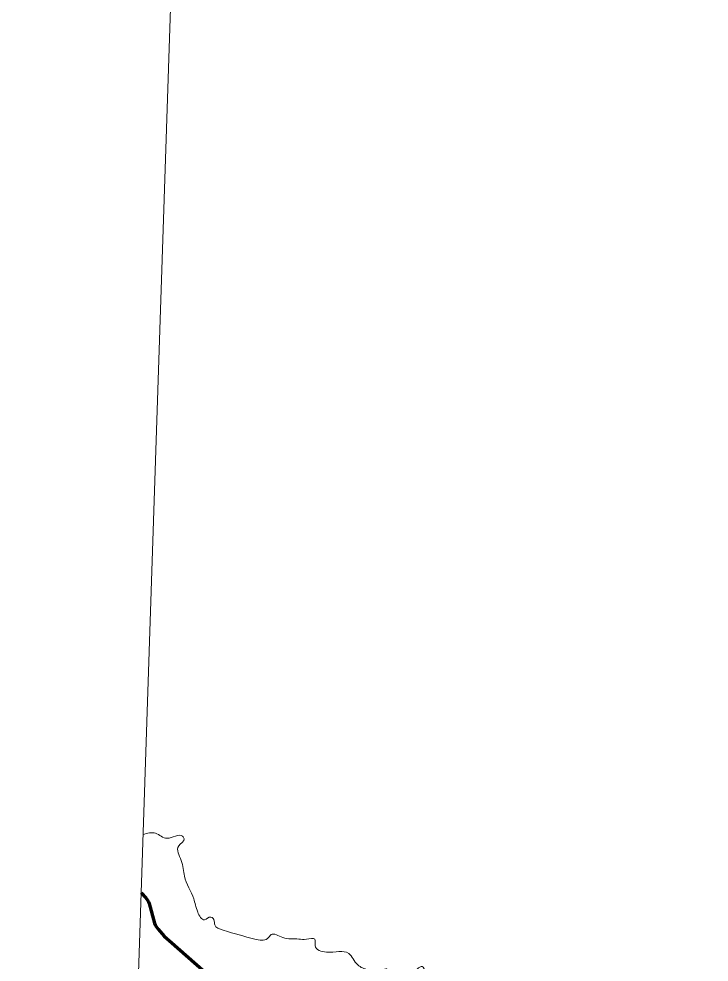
# Model space of a CAD drawing. Header units: feet. Extents: x -739708 to -488887, y 188754 to 379550.
# Drawn here: x -739700 to -728056, y 257129 to 273038 of the extents above; entities that cross this region are included whole.
import ezdxf

# ---------------------------------------------------------------- set-up
doc = ezdxf.new("R2010")
doc.units = ezdxf.units.FT
doc.header["$LTSCALE"] = 73
for name, color, linetype, lineweight in [('23', 7, 'Continuous', 70), ('39', 7, 'Continuous', 13), ('4', 7, 'Continuous', 13)]:
    doc.layers.add(name, color=color, linetype=linetype, lineweight=lineweight)

msp = doc.modelspace()

# ---------------------------------------------------------------- linework, layer by layer
at = {"layer": '23'}
for points in [[(-737635.55, 258297.73), (-737559.87, 258214.14), (-737529.75, 258175.63), (-737514.69, 258148.84), (-737502.97, 258120.37), (-737414.78, 257788.27), (-737403.4, 257761.17), (-737385.82, 257728.52), (-737349.72, 257683.15), (-737250.71, 257568.82), (-737205.92, 257528.41), (-737166.02, 257494.49)], [(-737166.02, 257494.49), (-736416.41, 256836.57), (-736353.25, 256789.09), (-736264.55, 256737.17), (-736197.61, 256707.03), (-736125.65, 256685.26), (-736081.11, 256678.09), (-735966.66, 256668.52), (-735908.08, 256666.84), (-735855.64, 256672.65), (-735551.67, 256737.42)]]:
    msp.add_lwpolyline(points, dxfattribs=at)
at = {"layer": '39'}
msp.add_spline([(-737605.51, 259282.54), (-737394.5, 259301.9), (-737198.58, 259217.43), (-736937.74, 259251.96), (-736913.16, 259210.92), (-737004.27, 259090.68), (-736961.37, 258845.49), (-736907.25, 258577.79), (-736750.81, 258198.18), (-736682.94, 257974.42), (-736569.24, 257844.03), (-736460.89, 257889.17), (-736403.08, 257822.94), (-736395.5, 257758.21), (-736252.05, 257669.26), (-735718.69, 257518.27), (-735505.07, 257528.01), (-735444.25, 257592.72), (-735248.94, 257544.55), (-734978.36, 257518.32), (-734849.76, 257514.48), (-734704.92, 257514.19), (-734700.9, 257409.25), (-734512.01, 257298.78), (-734136.7, 257275.47), (-733983.2, 257081.41), (-733809.38, 256997.6), (-733592.67, 256983.06), (-733492.89, 257014.35), (-733470.48, 256916.92), (-733326.72, 256940.85), (-733273.47, 256913.05), (-733342.56, 256842.55), (-733342.64, 256788.12), (-733176.24, 256720.66), (-733105.75, 256722.59), (-733142.55, 256864.79), (-733057, 256944.88), (-732878.16, 257044.36), (-732866.56, 256927.1), (-732921.43, 256912.61), (-732933.64, 256856.54), (-732860.06, 256729.36), (-732951.18, 256766.35), (-732995.77, 256705.19), (-732869.4, 256538.14), (-732694.73, 256371.66), (-732630.65, 256311.29), (-732489.22, 256327.22), (-732288.19, 256270.82), (-732155.65, 256264.84), (-732069.4, 256363.06), (-731938.78, 256254.33), (-731418.95, 256170.27), (-731287.57, 256291.32), (-731089.1, 256325.71), (-731015.83, 256242.89), (-731103.24, 256219.29), (-731224.65, 256200.75), (-731234.39, 256156.69), (-731099.45, 256160.72), (-730902.13, 256164.91), (-730398.53, 256129.7), (-729779.32, 256224.08), (-729436.09, 256203.75), (-728552.79, 256260.01), (-728413.83, 256263.92), (-728056.37, 256247.19)], degree=3, dxfattribs=at)
at = {"layer": '4'}
for p in [(-733631.22, 379550.22), (-736117.21, 304273.44)]:
    msp.add_line(p, (-739699.92, 195787.94), dxfattribs=at)

doc.saveas('drawing.dxf')
